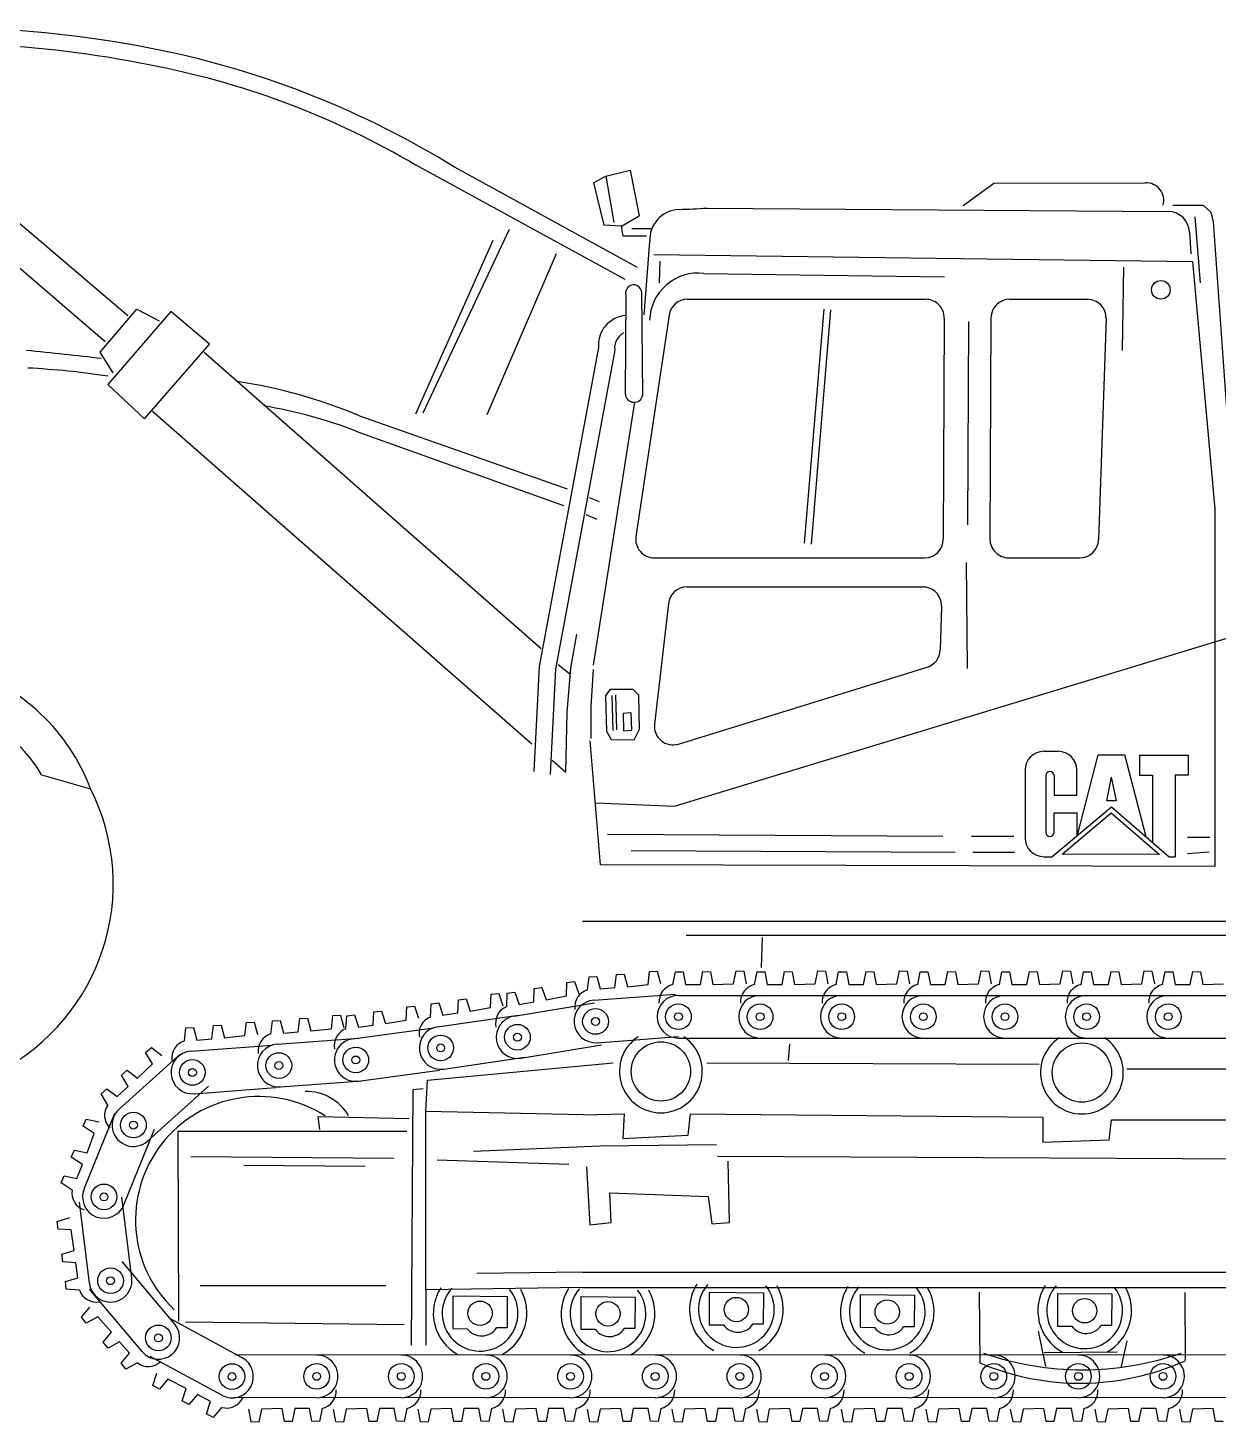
# Model space of a CAD drawing. Extents: x -121210 to 57230, y 84783 to 157800.
# Drawn here: x -68884 to -65261, y 134941 to 139185 of the extents above; entities that cross this region are included whole.
import ezdxf

# ---------------------------------------------------------------- set-up
doc = ezdxf.new("R2010")
doc.units = 0
doc.header["$MEASUREMENT"] = 0
doc.layers.get('0').update_dxf_attribs({"linetype": 'CONTINUOUS'})

# ---------------------------------------------------------------- blocks, each defined once
blk = doc.blocks.new('A$C4B6664B9')
for p, q in [((5921.8, 3836.2), (6472.5, 3368.2)), ((7986.7, 3477.9), (7348.1, 3826.7)), ((8023.7, 3514.9), (7468.7, 3818.6)), ((7890.2, 3772), (7927.2, 3792.9)), ((7927.2, 3792.9), (8001.2, 3810.6)), ((7927.2, 3792.9), (7951.4, 3651.5)), ((8001.2, 3810.6), (8028.6, 3672.4)), ((5852.2, 3762.8), (6402.9, 3289.8)), ((7890.2, 3772), (7920.8, 3643.4)), ((9014.8, 3703.1), (9108, 3771.2)), ((9108, 3771.2), (9569.2, 3772.4)), ((8236, 3695.5), (9639.5, 3685.1)), ((9653.3, 3704.3), (9745.3, 3704.3)), ((9745.3, 3704.3), (9769.2, 3682.7)), ((7975.5, 3640.2), (8028.6, 3672.4)), ((9720.3, 3669.1), (9736.2, 3468.2)), ((9769.2, 3682.7), (9775.7, 3653.7)), ((9775.7, 3653.7), (9833.3, 2858.4)), ((7632.8, 3630.6), (7370.6, 3071.3)), ((7975.5, 3640.2), (7920.8, 3643.4)), ((7980.3, 3609.7), (7975.5, 3640.2)), ((8051.1, 3609.7), (7980.3, 3609.7)), ((8064, 3632.2), (8006, 3632.2)), ((9704.4, 3622.5), (9707.8, 3556.7)), ((7583, 3596.8), (7348.1, 3068.1)), ((8060.7, 3593.6), (8054.3, 3513.3)), ((7776, 3556.6), (7565.3, 3066.5)), ((8073.6, 3554.3), (9712.9, 3533.3)), ((8091.3, 3534.1), (8089.7, 3468.3)), ((9712.9, 3533.3), (9780.9, 2779.9)), ((8054.3, 3513.3), (8043, 3370.2)), ((8225.5, 3496.7), (8958.7, 3486.2)), ((9503.3, 3515.9), (9498.8, 3261.6)), ((7988.4, 3431.3), (7986.7, 3129.1)), ((8039.8, 3125.9), (8036.6, 3436.1)), ((8175.9, 3417.9), (8900.9, 3417.9)), ((9156.6, 3417.9), (9393.2, 3417.9)), ((6388.4, 3256.6), (6499.3, 3387.8)), ((6603.3, 3381), (6411.7, 3158.1)), ((6499.3, 3387.8), (6567.7, 3352.3)), ((6721, 3281.2), (6603.3, 3381)), ((8119.7, 3369.5), (8018.9, 2696.2)), ((8590.5, 3388.3), (8531.3, 2675.4)), ((8611.2, 3385.3), (8552, 2672.4)), ((8957.7, 3360.8), (8954.4, 2687.5)), ((9099.8, 3361.3), (9096.6, 2688.1)), ((9449.9, 3359.2), (9427.2, 2685.9)), ((9031.6, 3349.8), (9028.7, 2731.6)), ((6522.5, 3054.2), (6721, 3281.2)), ((7905, 3270.9), (7724.6, 2299.7)), ((6428.1, 3193.7), (6388.4, 3256.6)), ((6704.6, 3256.6), (7730.2, 2354.7)), ((7954.3, 3262.7), (7773.8, 2291.5)), ((6411.7, 3158.1), (6522.5, 3054.2)), ((7890.3, 2303.7), (8016, 3104.3)), ((6547.2, 3077.4), (7701.9, 2064.9)), ((7177.5, 3063.4), (7809.8, 2840.5)), ((7166.5, 3016.9), (7798.9, 2789.9)), ((7876.9, 2814.5), (7907, 2802.2)), ((7866, 2762.5), (7900.2, 2748.8)), ((9780.9, 2779.9), (9780.9, 1691.5)), ((8075.1, 2631), (8897.7, 2631)), ((9028.7, 2293.8), (9025.7, 2616.2)), ((9153.4, 2631), (9370.5, 2631)), ((8136.4, 1874.7), (10404.2, 2565.3)), ((8174.3, 2542.3), (8892.1, 2542.3)), ((8117.9, 2492), (8075.4, 2124.9)), ((8948.8, 2483.9), (8945.2, 2350.5)), ((7821.2, 2294.9), (7839.3, 2398.8)), ((7724.6, 2299.7), (7708.1, 1980)), ((7782, 2306.3), (7816.4, 2278.7)), ((7809.7, 2160.5), (7821.2, 2294.9)), ((8148.5, 2064.1), (8905.2, 2297.8)), ((7773.8, 2291.5), (7757.4, 1971.8)), ((7888.9, 2291.1), (7881.3, 2178.6)), ((7926.1, 2210.1), (7941.4, 2231)), ((7926.1, 2210.1), (7929, 2103.3)), ((7941.4, 2231), (8009.1, 2231)), ((7946.1, 2212), (7949, 2105.2)), ((7956.6, 2213.9), (7959.5, 2107.1)), ((8009.1, 2231), (8026.3, 2213.9)), ((8026.3, 2213.9), (8029.1, 2107.1)), ((7881.3, 2178.6), (7881.3, 2081.4)), ((7805.9, 1978.4), (7809.7, 2160.5)), ((7980, 2157.6), (8003.9, 2159.6)), ((7980, 2157.6), (7981.4, 2104.3)), ((8003.9, 2159.6), (8005.3, 2106.2)), ((7929, 2103.3), (7943.3, 2077.6)), ((7981.4, 2104.3), (8005.3, 2106.2)), ((8013.9, 2076.6), (8029.1, 2107.1)), ((7911.2, 1696.8), (7879.8, 2073.5)), ((7943.3, 2077.6), (8013.9, 2076.6)), ((9260.5, 2041.9), (9304.3, 2041.9)), ((7763.9, 2014.7), (7805.9, 1978.4)), ((9363.1, 1786.7), (9426.5, 2030.7)), ((9426.5, 2030.7), (9507.4, 2030.7)), ((9572.1, 1781.7), (9507.4, 2030.7)), ((9552.1, 2029.9), (9552.1, 1969.7)), ((9552.1, 2029.9), (9700.1, 2029.9)), ((9700.1, 2029.9), (9700.1, 1969.7)), ((6209.7, 1970.8), (6358.5, 1928.1)), ((9203.7, 1985.1), (9203.7, 1778)), ((9266.5, 1967.1), (9266.5, 1796)), ((9292.3, 1967.1), (9292.3, 1908.7)), ((9361.1, 1908.7), (9361.1, 1985.1)), ((9452.3, 1891.5), (9466.9, 1962.8)), ((9481.6, 1891.5), (9466.9, 1962.8)), ((9552.1, 1969.7), (9591.7, 1969.7)), ((9591.7, 1969.7), (9591.7, 1764.8)), ((9660.5, 1969.7), (9660.5, 1721.2)), ((9700.1, 1969.7), (9660.5, 1969.7)), ((7895.5, 1885.1), (8136.4, 1874.7)), ((9285, 1721.2), (9466.2, 1873.2)), ((9292.3, 1908.7), (9361.1, 1908.7)), ((9481.6, 1891.5), (9452.3, 1891.5)), ((9466.2, 1873.2), (9642.1, 1721.2)), ((9292.3, 1796), (9292.3, 1854.4)), ((9292.3, 1854.4), (9361.1, 1854.4)), ((9316.4, 1729), (9466.1, 1854.5)), ((9361.1, 1854.4), (9361.1, 1785.1)), ((9466.1, 1854.5), (9612.3, 1728.2)), ((7932, 1789.8), (8953.2, 1783.2)), ((9040.5, 1783.2), (9169.2, 1783.2)), ((9697.5, 1780.6), (9766.1, 1780.6)), ((8004, 1739.6), (8990.3, 1735.3)), ((9044.8, 1735.3), (9171.4, 1735.3)), ((9260.5, 1721.2), (9285, 1721.2)), ((9612.3, 1728.2), (9316.4, 1729)), ((9642.1, 1721.2), (9660.5, 1721.2)), ((9697.5, 1730.9), (9763.7, 1735.6)), ((9780.9, 1691.5), (7911.2, 1696.8)), ((7856, 1524.7), (13407.8, 1524.7)), ((8171.8, 1482.6), (12867.3, 1482.6)), ((8402.8, 1474.8), (8400.3, 1384)), ((7955.1, 1322.5), (7959.9, 1362.5)), ((7959.9, 1362.5), (7983.2, 1363.6)), ((7983.2, 1363.6), (7993.3, 1325.4)), ((8055.8, 1331.9), (8060.6, 1371.8)), ((8060.6, 1371.8), (8083.9, 1373)), ((8083.9, 1373), (8094, 1334.8)), ((8131.4, 1331.6), (8139.2, 1371.1)), ((8139.2, 1371.1), (8162.5, 1370.5)), ((8162.5, 1370.5), (8169.7, 1331.6)), ((8215.2, 1332.2), (8222.9, 1371.7)), ((8222.9, 1371.7), (8246.3, 1371.1)), ((8246.3, 1371.1), (8253.5, 1332.2)), ((8316.3, 1334), (8324.1, 1373.5)), ((8324.1, 1373.5), (8347.4, 1372.9)), ((8347.4, 1372.9), (8354.6, 1334)), ((8379.9, 1331.6), (8387.6, 1371.1)), ((8387.6, 1371.1), (8411, 1370.5)), ((8411, 1370.5), (8418.2, 1331.6)), ((8463.7, 1332.2), (8471.4, 1371.7)), ((8471.4, 1371.7), (8494.8, 1371.1)), ((8494.8, 1371.1), (8501.9, 1332.2)), ((8564.8, 1334), (8572.6, 1373.5)), ((8572.6, 1373.5), (8595.9, 1372.9)), ((8595.9, 1372.9), (8603.1, 1334)), ((8628.4, 1331.6), (8636.1, 1371.1)), ((8636.1, 1371.1), (8659.5, 1370.5)), ((8659.5, 1370.5), (8666.7, 1331.6)), ((8712.1, 1332.2), (8719.9, 1371.7)), ((8719.9, 1371.7), (8743.3, 1371.1)), ((8743.3, 1371.1), (8750.4, 1332.2)), ((8813.3, 1334), (8821.1, 1373.5)), ((8821.1, 1373.5), (8844.4, 1372.9)), ((8844.4, 1372.9), (8851.6, 1334)), ((8876.9, 1331.6), (8884.6, 1371.1)), ((8884.6, 1371.1), (8908, 1370.5)), ((8908, 1370.5), (8915.2, 1331.6)), ((8960.6, 1332.2), (8968.4, 1371.7)), ((8968.4, 1371.7), (8991.8, 1371.1)), ((8991.8, 1371.1), (8998.9, 1332.2)), ((9061.8, 1334), (9069.5, 1373.5)), ((9069.5, 1373.5), (9092.9, 1372.9)), ((9092.9, 1372.9), (9100.1, 1334)), ((9125.3, 1331.6), (9133.1, 1371.1)), ((9133.1, 1371.1), (9156.5, 1370.5)), ((9156.5, 1370.5), (9163.6, 1331.6)), ((9209.1, 1332.2), (9216.9, 1371.7)), ((9216.9, 1371.7), (9240.2, 1371.1)), ((9240.2, 1371.1), (9247.4, 1332.2)), ((9310.3, 1334), (9318, 1373.5)), ((9318, 1373.5), (9341.4, 1372.9)), ((9341.4, 1372.9), (9348.6, 1334)), ((9373.8, 1331.6), (9381.6, 1371.1)), ((9381.6, 1371.1), (9405, 1370.5)), ((9405, 1370.5), (9412.1, 1331.6)), ((9457.6, 1332.2), (9465.4, 1371.7)), ((9465.4, 1371.7), (9488.7, 1371.1)), ((9488.7, 1371.1), (9495.9, 1332.2)), ((9558.8, 1334), (9566.5, 1373.5)), ((9566.5, 1373.5), (9589.9, 1372.9)), ((9589.9, 1372.9), (9597.1, 1334)), ((9622.3, 1331.6), (9630.1, 1371.1)), ((9630.1, 1371.1), (9653.4, 1370.5)), ((9653.4, 1370.5), (9660.6, 1331.6)), ((9706.1, 1332.2), (9713.9, 1371.7)), ((9713.9, 1371.7), (9737.2, 1371.1)), ((9737.2, 1371.1), (9744.4, 1332.2)), ((7708.2, 1279.3), (7709.4, 1319.5)), ((7709.4, 1319.5), (7732.5, 1322.7)), ((7732.5, 1322.7), (7746, 1285.5)), ((7807.7, 1297.6), (7808.9, 1337.8)), ((7808.9, 1337.8), (7832, 1341)), ((7832, 1341), (7845.4, 1303.8)), ((7871.6, 1315.7), (7876.4, 1355.6)), ((7876.4, 1355.6), (7899.7, 1356.8)), ((7899.7, 1356.8), (7909.8, 1318.5)), ((7909.8, 1318.5), (7955.1, 1322.5)), ((7993.3, 1325.4), (8055.8, 1331.9)), ((8169.7, 1331.6), (8215.2, 1332.2)), ((8253.5, 1332.2), (8316.3, 1334)), ((8418.2, 1331.6), (8463.7, 1332.2)), ((8501.9, 1332.2), (8564.8, 1334)), ((8666.7, 1331.6), (8712.1, 1332.2)), ((8750.4, 1332.2), (8813.3, 1334)), ((8915.2, 1331.6), (8960.6, 1332.2)), ((8998.9, 1332.2), (9061.8, 1334)), ((9163.6, 1331.6), (9209.1, 1332.2)), ((9247.4, 1332.2), (9310.3, 1334)), ((9412.1, 1331.6), (9457.6, 1332.2)), ((9495.9, 1332.2), (9558.8, 1334)), ((9660.6, 1331.6), (9706.1, 1332.2)), ((9744.4, 1332.2), (9807.2, 1334)), ((7393.7, 1233.1), (7395.7, 1273.3)), ((7395.7, 1273.3), (7418.9, 1276)), ((7418.9, 1276), (7431.6, 1238.6)), ((7476.5, 1245.7), (7478.6, 1285.9)), ((7478.6, 1285.9), (7501.7, 1288.6)), ((7501.7, 1288.6), (7514.4, 1251.2)), ((7576.4, 1262), (7578.4, 1302.2)), ((7578.4, 1302.2), (7601.6, 1304.9)), ((7601.6, 1304.9), (7614.3, 1267.5)), ((7625.6, 1265), (7626.8, 1305.2)), ((7626.8, 1305.2), (7650, 1308.4)), ((7647.8, 1235.7), (7893.1, 1276.3)), ((7650, 1308.4), (7663.4, 1271.3)), ((7663.4, 1271.3), (7708.2, 1279.3)), ((7746, 1285.5), (7807.7, 1297.6)), ((7891, 1284.5), (8139, 1303.1)), ((8148.4, 1299.1), (8397.1, 1299.1)), ((8396.9, 1299.1), (8645.6, 1299.1)), ((8645.4, 1299.1), (8894.1, 1299.1)), ((8893.9, 1299.1), (9142.6, 1299.1)), ((9142.4, 1299.1), (9391.1, 1299.1)), ((9390.9, 1299.1), (9639.5, 1299.1)), ((9639.4, 1299.1), (9888, 1299.1)), ((7091.8, 1197.6), (7096.6, 1237.5)), ((7096.6, 1237.5), (7119.9, 1238.7)), ((7119.9, 1238.7), (7130, 1200.5)), ((7136.1, 1196.8), (7138.6, 1236.9)), ((7138.6, 1236.9), (7161.8, 1239.4)), ((7161.8, 1239.4), (7174.1, 1201.9)), ((7219.1, 1208.6), (7221.5, 1248.7)), ((7221.5, 1248.7), (7244.7, 1251.3)), ((7244.7, 1251.3), (7257, 1213.7)), ((7319.1, 1223.9), (7321.5, 1264.1)), ((7321.5, 1264.1), (7344.7, 1266.6)), ((7344.7, 1266.6), (7357, 1229.1)), ((7415.2, 1203.3), (7661.3, 1239)), ((7431.6, 1238.6), (7476.5, 1245.7)), ((7514.4, 1251.2), (7576.4, 1262)), ((6644.5, 1160.3), (6649.3, 1200.2)), ((6649.3, 1200.2), (6672.6, 1201.4)), ((6672.6, 1201.4), (6682.7, 1163.1)), ((6728, 1167.1), (6732.8, 1207.1)), ((6732.8, 1207.1), (6756.1, 1208.2)), ((6756.1, 1208.2), (6766.2, 1170)), ((6828.7, 1176.5), (6833.5, 1216.4)), ((6833.5, 1216.4), (6856.9, 1217.6)), ((6856.9, 1217.6), (6866.9, 1179.4)), ((6907.6, 1181.4), (6912.4, 1221.3)), ((6912.4, 1221.3), (6935.7, 1222.5)), ((6935.7, 1222.5), (6945.8, 1184.2)), ((6991.1, 1188.2), (6995.9, 1228.2)), ((6995.9, 1228.2), (7019.2, 1229.3)), ((7019.2, 1229.3), (7029.3, 1191.1)), ((7029.3, 1191.1), (7091.8, 1197.6)), ((7157.4, 1166.8), (7403.8, 1200.1)), ((7174.1, 1201.9), (7219.1, 1208.6)), ((7257, 1213.7), (7319.1, 1223.9)), ((6664, 1129.1), (6911.9, 1147.7)), ((6682.7, 1163.1), (6728, 1167.1)), ((6766.2, 1170), (6828.7, 1176.5)), ((6927, 1150.2), (7175, 1168.8)), ((6945.8, 1184.2), (6991.1, 1188.2)), ((7669, 1107.5), (7914.3, 1148.1)), ((7900.8, 1154.9), (8148.7, 1173.6)), ((8148.4, 1169.2), (8397.1, 1169.2)), ((8396.9, 1169.2), (8645.6, 1169.2)), ((8483.6, 1100.4), (8487.2, 1150.8)), ((8645.4, 1169.2), (8894.1, 1169.2)), ((8893.9, 1169.2), (9142.6, 1169.2)), ((9142.4, 1169.2), (9391.1, 1169.2)), ((9390.9, 1169.2), (9639.5, 1169.2)), ((9639.4, 1169.2), (9888, 1169.2)), ((6445.8, 952.4), (6630.5, 1118.9)), ((6526.5, 1125.3), (6544.2, 1140.5)), ((6547.1, 1090.8), (6526.5, 1125.3)), ((6544.2, 1140.5), (6575.6, 1116.4)), ((7433.9, 1074.7), (7680, 1110.4)), ((6452.6, 1056.2), (6470.3, 1071.4)), ((6470.3, 1071.4), (6501.6, 1047.4)), ((6501.6, 1047.4), (6547.1, 1090.8)), ((7174.8, 1038), (7421.2, 1071.4)), ((7384.5, 1040.6), (7949.3, 1093.3)), ((8235.2, 1093.2), (9246.9, 1089.6)), ((9513.3, 1075.2), (10467.4, 1075.2)), ((6439.8, 990.8), (6473.2, 1021.7)), ((6473.2, 1021.7), (6452.6, 1056.2)), ((6532.8, 855.9), (6717.5, 1022.4)), ((6936.8, 1020.6), (7184.7, 1039.3)), ((7379.2, 945.7), (7384.5, 1040.6)), ((6390.7, 999.7), (6408.5, 1014.9)), ((6411.4, 965.2), (6390.7, 999.7)), ((6408.5, 1014.9), (6439.8, 990.8)), ((6673.7, 999.5), (6921.7, 1018.2)), ((7339.6, 1011.6), (7334.3, 233.7)), ((7371.3, 1014.2), (7339.6, 1011.6)), ((6339.5, 709.9), (6432.9, 940.3)), ((7860.8, 935), (7379.2, 945.7)), ((7379.2, 402.5), (7379.2, 945.7)), ((7860.8, 935), (7983.2, 938.6)), ((7983.2, 938.6), (7979.6, 863)), ((8177.6, 873.8), (8184.8, 938.6)), ((8184.8, 938.6), (9257.7, 927.8)), ((6336.5, 900.6), (6345.9, 922)), ((6370.2, 878.6), (6336.5, 900.6)), ((6345.9, 922), (6384.6, 914.1)), ((6459.9, 661.1), (6553.3, 891.5)), ((7057.2, 890.3), (7051.9, 929.8)), ((7051.9, 929.8), (7329, 924.6)), ((9257.7, 927.8), (9257.7, 852.2)), ((9459.3, 859.4), (9466.5, 920.6)), ((9466.5, 920.6), (10492.6, 920.6)), ((6348.2, 819.7), (6370.2, 878.6)), ((7321.1, 885), (6624.3, 885)), ((6624.3, 885), (6626.9, 307.5)), ((7979.6, 863), (8177.6, 873.8)), ((9257.7, 852.2), (9459.3, 859.4)), ((6300.2, 806.2), (6309.5, 827.6)), ((6309.5, 827.6), (6348.2, 819.7)), ((6663.9, 808.5), (7281.5, 803.3)), ((7524.3, 824.4), (7911.2, 841.4)), ((7911.2, 841.4), (8264, 845)), ((8267.6, 809.1), (10399, 798.3)), ((6333.8, 784.2), (6300.2, 806.2)), ((6317.3, 741.8), (6333.8, 784.2)), ((6824.9, 782.2), (7194.4, 779.5)), ((7413.5, 798), (7814.7, 784.8)), ((7868, 776.7), (7878.8, 600.5)), ((8303.6, 607.6), (8300, 794.7)), ((6269.3, 728.3), (6278.6, 749.8)), ((6302.9, 706.3), (6269.3, 728.3)), ((6278.6, 749.8), (6317.3, 741.8)), ((6484.1, 438.3), (6453.8, 685.1)), ((7943.6, 607.6), (7940, 697.6)), ((7940, 697.6), (8238.8, 686.8)), ((8238.8, 686.8), (8249.6, 604)), ((6355.1, 422.5), (6324.8, 669.3)), ((6257.6, 611), (6295.3, 622.9)), ((6259.9, 587.7), (6257.6, 611)), ((7878.8, 600.5), (7943.6, 607.6)), ((8249.6, 604), (8303.6, 607.6)), ((6300, 584.8), (6259.9, 587.7)), ((6309.4, 522.7), (6300, 584.8)), ((6271.7, 510.8), (6309.4, 522.7)), ((6274, 487.6), (6271.7, 510.8)), ((6314.1, 484.7), (6274, 487.6)), ((6320.2, 439.6), (6314.1, 484.7)), ((6615.1, 298), (6455.4, 488.6)), ((6282.6, 427.7), (6320.2, 439.6)), ((6284.8, 404.5), (6282.6, 427.7)), ((7857.2, 456.6), (7534.9, 452.6)), ((7857.2, 456.6), (10985.8, 456.6)), ((6324.9, 401.6), (6284.8, 404.5)), ((6515.5, 214.5), (6355.8, 405.1)), ((6692.9, 415.6), (7257.8, 415.6)), ((7857.2, 409.8), (7379.2, 402.5)), ((7379.2, 402.5), (7379.2, 233.7)), ((7461.8, 384.3), (7627.1, 382.6)), ((7461.8, 384.3), (7461.8, 284.9)), ((7627.1, 382.6), (7626.6, 286.6)), ((7851.2, 382.4), (8016.5, 380.7)), ((7851.2, 382.4), (7851.2, 283)), ((7857.2, 409.8), (10985.8, 409.8)), ((8242, 395.6), (8407.3, 393.9)), ((8242, 395.6), (8242, 296.2)), ((8407.3, 393.9), (8406.7, 297.9)), ((8701.3, 388), (8866.5, 386.4)), ((8701.3, 388), (8701.3, 288.6)), ((8866.5, 386.4), (8866, 290.3)), ((9063.6, 395.5), (9065.8, 180.4)), ((9302.3, 391.8), (9467.6, 390.1)), ((9302.3, 391.8), (9302.3, 292.4)), ((9467.6, 390.1), (9467, 294.1)), ((9689.6, 394.4), (9690.7, 187.1)), ((6331.1, 319.7), (6356.3, 350.1)), ((8016.5, 380.7), (8015.9, 284.7)), ((6345.7, 301.4), (6331.1, 319.7)), ((6380.9, 320.8), (6345.7, 301.4)), ((6422.6, 273.8), (6380.9, 320.8)), ((6820.3, 195.8), (6601.7, 314.2)), ((6648.1, 304.9), (7313.2, 297)), ((8406.7, 297.9), (8374.7, 297.9)), ((6397.5, 243.3), (6422.6, 273.8)), ((7461.8, 284.9), (7505.7, 284.3)), ((7626.6, 286.6), (7594.5, 286.6)), ((7851.2, 283), (7895, 282.4)), ((8015.9, 284.7), (7983.9, 284.7)), ((8242, 296.2), (8285.8, 295.6)), ((8701.3, 288.6), (8745.1, 288.1)), ((8866, 290.3), (8833.9, 290.3)), ((9243.4, 276.9), (9265.6, 169.3)), ((9302.3, 292.4), (9346.1, 291.8)), ((9467, 294.1), (9435, 294.1)), ((6412, 225), (6397.5, 243.3)), ((6447.2, 244.4), (6412, 225)), ((6476.9, 209.9), (6447.2, 244.4)), ((9261.2, 211.5), (9484.3, 213.7)), ((9513.1, 246.9), (9495.4, 164.9)), ((6451.7, 179.5), (6476.9, 209.9)), ((6466.3, 161.2), (6451.7, 179.5)), ((6501.5, 180.6), (6466.3, 161.2)), ((6758.4, 81.5), (6539.8, 200)), ((7047.1, 204.2), (6798.4, 204.4)), ((7304.7, 204.2), (7056.1, 204.4)), ((7562.4, 204.2), (7313.7, 204.4)), ((7820, 204.2), (7571.4, 204.4)), ((8077.7, 204.2), (7829, 204.4)), ((8335.3, 204.2), (8086.7, 204.4)), ((8593, 204.2), (8344.3, 204.4)), ((8850.6, 204.2), (8602, 204.4)), ((9108.3, 204.2), (8859.6, 204.4)), ((9365.9, 204.2), (9117.3, 204.4)), ((9623.6, 204.2), (9374.9, 204.4)), ((9881.2, 204.2), (9632.6, 204.4)), ((6548.3, 111.4), (6560.5, 149)), ((6594.2, 130.8), (6568.6, 99.8)), ((6650.3, 102.4), (6594.2, 130.8)), ((6568.6, 99.8), (6548.3, 111.4)), ((6638.1, 64.8), (6650.3, 102.4)), ((6658.3, 53.2), (6638.1, 64.8)), ((6684, 84.2), (6658.3, 53.2)), ((6724.3, 63), (6684, 84.2)), ((6712.1, 25.4), (6724.3, 63)), ((6757.9, 44.8), (6732.3, 13.8)), ((7047, 74.2), (6798.3, 74.5)), ((7304.6, 74.2), (7056, 74.5)), ((7562.3, 74.2), (7313.6, 74.5)), ((7819.9, 74.2), (7571.3, 74.5)), ((8077.6, 74.2), (7828.9, 74.5)), ((8335.2, 74.2), (8086.6, 74.5)), ((8592.9, 74.2), (8344.2, 74.5)), ((8850.5, 74.2), (8601.9, 74.5)), ((9108.2, 74.2), (8859.5, 74.5)), ((9365.8, 74.2), (9117.2, 74.5)), ((9623.5, 74.2), (9374.8, 74.5)), ((9881.1, 74.2), (9632.5, 74.5)), ((6732.3, 13.8), (6712.1, 25.4)), ((6847.9, 0.6), (6840.8, 39.5)), ((6871.3, 0), (6847.9, 0.6)), ((6879.1, 39.5), (6871.3, 0)), ((6941.9, 41.2), (6879.1, 39.5)), ((6949.1, 2.3), (6941.9, 41.2)), ((6972.4, 1.7), (6949.1, 2.3)), ((6980.2, 41.2), (6972.4, 1.7)), ((7025.7, 41.7), (6980.2, 41.2)), ((7032.8, 2.8), (7025.7, 41.7)), ((7056.2, 2.2), (7032.8, 2.8)), ((7064, 41.7), (7056.2, 2.2)), ((7105.6, 0.6), (7098.4, 39.5)), ((7128.9, 0), (7105.6, 0.6)), ((7136.7, 39.5), (7128.9, 0)), ((7199.6, 41.2), (7136.7, 39.5)), ((7206.7, 2.3), (7199.6, 41.2)), ((7230, 1.7), (7206.7, 2.3)), ((7237.9, 41.2), (7230, 1.7)), ((7283.3, 41.7), (7237.9, 41.2)), ((7290.5, 2.8), (7283.3, 41.7)), ((7313.8, 2.2), (7290.5, 2.8)), ((7321.6, 41.7), (7313.8, 2.2)), ((7363.2, 0.6), (7356.1, 39.5)), ((7386.6, 0), (7363.2, 0.6)), ((7394.4, 39.5), (7386.6, 0)), ((7457.2, 41.2), (7394.4, 39.5)), ((7464.4, 2.3), (7457.2, 41.2)), ((7487.7, 1.7), (7464.4, 2.3)), ((7495.5, 41.2), (7487.7, 1.7)), ((7541, 41.7), (7495.5, 41.2)), ((7548.1, 2.8), (7541, 41.7)), ((7571.5, 2.2), (7548.1, 2.8)), ((7579.3, 41.7), (7571.5, 2.2)), ((7620.9, 0.6), (7613.7, 39.5)), ((7644.2, 0), (7620.9, 0.6)), ((7652, 39.5), (7644.2, 0)), ((7714.9, 41.2), (7652, 39.5)), ((7722, 2.3), (7714.9, 41.2)), ((7745.4, 1.7), (7722, 2.3)), ((7753.2, 41.2), (7745.4, 1.7)), ((7798.6, 41.7), (7753.2, 41.2)), ((7805.8, 2.8), (7798.6, 41.7)), ((7829.1, 2.2), (7805.8, 2.8)), ((7836.9, 41.7), (7829.1, 2.2)), ((7878.5, 0.6), (7871.4, 39.5)), ((7901.9, 0), (7878.5, 0.6)), ((7909.7, 39.5), (7901.9, 0)), ((7972.5, 41.2), (7909.7, 39.5)), ((7979.7, 2.3), (7972.5, 41.2)), ((8003, 1.7), (7979.7, 2.3)), ((8010.8, 41.2), (8003, 1.7)), ((8056.3, 41.7), (8010.8, 41.2)), ((8063.4, 2.8), (8056.3, 41.7)), ((8086.8, 2.2), (8063.4, 2.8)), ((8094.6, 41.7), (8086.8, 2.2)), ((8136.2, 0.6), (8129, 39.5)), ((8159.5, 0), (8136.2, 0.6)), ((8167.3, 39.5), (8159.5, 0)), ((8230.2, 41.2), (8167.3, 39.5)), ((8237.3, 2.3), (8230.2, 41.2)), ((8260.7, 1.7), (8237.3, 2.3)), ((8268.5, 41.2), (8260.7, 1.7)), ((8313.9, 41.7), (8268.5, 41.2)), ((8321.1, 2.8), (8313.9, 41.7)), ((8344.4, 2.2), (8321.1, 2.8)), ((8352.2, 41.7), (8344.4, 2.2)), ((8393.8, 0.6), (8386.7, 39.5)), ((8417.2, 0), (8393.8, 0.6)), ((8425, 39.5), (8417.2, 0)), ((8487.8, 41.2), (8425, 39.5)), ((8495, 2.3), (8487.8, 41.2)), ((8518.3, 1.7), (8495, 2.3)), ((8526.1, 41.2), (8518.3, 1.7)), ((8571.6, 41.7), (8526.1, 41.2)), ((8578.7, 2.8), (8571.6, 41.7)), ((8602.1, 2.2), (8578.7, 2.8)), ((8609.9, 41.7), (8602.1, 2.2)), ((8651.5, 0.6), (8644.3, 39.5)), ((8674.8, 0), (8651.5, 0.6)), ((8682.6, 39.5), (8674.8, 0)), ((8745.5, 41.2), (8682.6, 39.5)), ((8752.6, 2.3), (8745.5, 41.2)), ((8776, 1.7), (8752.6, 2.3)), ((8783.8, 41.2), (8776, 1.7)), ((8829.2, 41.7), (8783.8, 41.2)), ((8836.4, 2.8), (8829.2, 41.7)), ((8859.7, 2.2), (8836.4, 2.8)), ((8867.5, 41.7), (8859.7, 2.2)), ((8909.1, 0.6), (8902, 39.5)), ((8932.5, 0), (8909.1, 0.6)), ((8940.3, 39.5), (8932.5, 0)), ((9003.1, 41.2), (8940.3, 39.5)), ((9010.3, 2.3), (9003.1, 41.2)), ((9033.6, 1.7), (9010.3, 2.3)), ((9041.4, 41.2), (9033.6, 1.7)), ((9086.9, 41.7), (9041.4, 41.2)), ((9094, 2.8), (9086.9, 41.7)), ((9117.4, 2.2), (9094, 2.8)), ((9125.2, 41.7), (9117.4, 2.2)), ((9166.8, 0.6), (9159.6, 39.5)), ((9190.1, 0), (9166.8, 0.6)), ((9197.9, 39.5), (9190.1, 0)), ((9260.8, 41.2), (9197.9, 39.5)), ((9267.9, 2.3), (9260.8, 41.2)), ((9291.3, 1.7), (9267.9, 2.3)), ((9299.1, 41.2), (9291.3, 1.7)), ((9344.6, 41.7), (9299.1, 41.2)), ((9351.7, 2.8), (9344.6, 41.7)), ((9375, 2.2), (9351.7, 2.8)), ((9382.9, 41.7), (9375, 2.2)), ((9424.4, 0.6), (9417.3, 39.5)), ((9447.8, 0), (9424.4, 0.6)), ((9455.6, 39.5), (9447.8, 0)), ((9518.4, 41.2), (9455.6, 39.5)), ((9525.6, 2.3), (9518.4, 41.2)), ((9548.9, 1.7), (9525.6, 2.3)), ((9556.7, 41.2), (9548.9, 1.7)), ((9602.2, 41.7), (9556.7, 41.2)), ((9609.3, 2.8), (9602.2, 41.7)), ((9632.7, 2.2), (9609.3, 2.8)), ((9640.5, 41.7), (9632.7, 2.2)), ((9682.1, 0.6), (9674.9, 39.5)), ((9705.4, 0), (9682.1, 0.6)), ((9713.2, 39.5), (9705.4, 0)), ((9776.1, 41.2), (9713.2, 39.5)), ((9783.2, 2.3), (9776.1, 41.2)), ((9806.6, 1.7), (9783.2, 2.3))]:
    blk.add_line(p, q)
for centre, radius in [((9616.9, 3446.6), 28.2), ((8148.4, 1234.1), 39.1), ((8396.9, 1234.1), 39.1), ((8645.4, 1234.1), 39.1), ((8893.9, 1234.1), 39.1), ((9142.4, 1234.1), 39.1), ((9390.9, 1234.1), 39.1), ((9639.4, 1234.1), 39.1), ((7895.9, 1219.7), 39.1), ((7895.9, 1219.7), 12), ((8148.4, 1234.1), 12), ((8396.9, 1234.1), 12), ((8645.4, 1234.1), 12), ((8893.9, 1234.1), 12), ((9142.4, 1234.1), 12), ((9390.9, 1234.1), 12), ((9639.4, 1234.1), 12), ((7658.4, 1171.6), 39.1), ((7424.6, 1139), 39.1), ((7424.6, 1139), 12), ((7658.4, 1171.6), 12), ((8094.9, 1067.6), 90.2), ((9376.6, 1064), 90.2), ((6931.9, 1085.4), 39.1), ((7166.1, 1102.4), 39.1), ((7166.1, 1102.4), 12), ((6668.8, 1064.3), 39.1), ((6668.8, 1064.3), 12), ((6931.9, 1085.4), 12), ((6489.3, 904.2), 39.1), ((6489.3, 904.2), 12), ((6399.7, 685.5), 39.1), ((6399.7, 685.5), 12), ((6419.6, 430.4), 39.1), ((6419.6, 430.4), 12), ((7544.6, 331.4), 37.1), ((7933.9, 329.6), 37.1), ((8324.7, 342.7), 37.1), ((8784, 335.2), 37.1), ((9385, 338.9), 37.1), ((6565.3, 256.3), 39.1), ((6565.3, 256.3), 12), ((6789.4, 138.7), 39.1), ((7047, 139.2), 39.1), ((7304.7, 139.2), 39.1), ((7562.3, 139.2), 39.1), ((7820, 139.2), 39.1), ((8077.6, 139.2), 39.1), ((8335.3, 139.2), 39.1), ((8592.9, 139.2), 39.1), ((8850.6, 139.2), 39.1), ((9108.2, 139.2), 39.1), ((9365.9, 139.2), 39.1), ((9623.5, 139.2), 39.1), ((6789.4, 138.7), 12), ((7047, 139.2), 12), ((7304.7, 139.2), 12), ((7562.3, 139.2), 12), ((7820, 139.2), 12), ((8077.6, 139.2), 12), ((8335.3, 139.2), 12), ((8592.9, 139.2), 12), ((8850.6, 139.2), 12), ((9108.2, 139.2), 12), ((9365.9, 139.2), 12), ((9623.5, 139.2), 12)]:
    blk.add_circle(centre, radius)
for centre, radius, start, end in [((5897.4, 880), 3364.1, 78.4082, 97.8316), ((5898.3, 968.1), 3227.3, 78.0303, 96.1514), ((6013.3, 1468.9), 2764, 58.2266, 78.3092), ((6076.9, 1673.6), 2500.3, 59.4426, 78.6812), ((9571.8, 3718.6), 53.9, 344.6034, 92.768), ((8069.5, 6432.6), 2742.2, 271.665, 273.4791), ((8154.4, 3598), 93.7, 93.1596, 182.7095), ((9639, 3619.6), 65.4, 2.5373, 89.5486), ((8208.2, 3350.3), 147.5, 83.2537, 178.4973), ((8012.1, 3437.4), 24.5, 357.0447, 194.366), ((8175.9, 3361.1), 56.8, 90, 171.4876), ((8900.9, 3361.1), 56.8, 359.7256, 90), ((9156.6, 3361.1), 56.8, 90, 179.7256), ((9393.2, 3361.1), 56.8, 358.0707, 90), ((7996, 3277.8), 91.3, 95.8466, 184.3596), ((8007.1, 3268.7), 53.2, 118.2313, 186.5466), ((4955.2, -9036.5), 12357.8, 83.32084, 84.3868), ((6024.4, 568.6), 2644, 81.5767, 86.8853), ((6576.1, 1627.8), 1556.5, 67.2698, 81.5358), ((8013.5, 3131), 26.8, 183.9519, 349.118), ((6642, 1647.3), 1466.6, 69.0439, 80.4255), ((8075.1, 2687.8), 56.8, 171.4876, 270), ((8897.7, 2687.8), 56.8, 270, 359.7256), ((9153.4, 2687.8), 56.8, 179.7256, 270), ((9370.5, 2687.8), 56.8, 270, 358.0707), ((8174.3, 2485.5), 56.8, 90, 173.3891), ((8892.1, 2485.5), 56.8, 358.4504, 90), ((8888.5, 2352.1), 56.8, 287.1655, 358.4504), ((5792.6, 1716.1), 604.4, 20.5367, 72.6695), ((5815.5, 1735.7), 458.9, 30.8168, 73.6088), ((8131.8, 2118.3), 56.8, 173.3891, 287.1655), ((9260.5, 1985.1), 56.8, 90, 180), ((9304.3, 1985.1), 56.8, 0, 90), ((9279.4, 1967.1), 12.9, 0, 180), ((5786.3, 1638.1), 641.5, 297.1675, 26.8741), ((9279.4, 1796), 12.9, 180, 0), ((9260.5, 1778), 56.8, 180, 270), ((8143.3, 1278.5), 54.5, 102.6014, 183.2186), ((8391.7, 1278.5), 54.5, 102.6014, 183.2186), ((8640.2, 1278.5), 54.5, 102.6014, 183.2186), ((8888.7, 1278.5), 54.5, 102.6014, 183.2186), ((9137.2, 1278.5), 54.5, 102.6014, 183.2186), ((9385.7, 1278.5), 54.5, 102.6014, 183.2186), ((9634.2, 1278.5), 54.5, 102.6014, 183.2186), ((7895.9, 1219.7), 65, 94.2959, 274.2959), ((7887.4, 1263.6), 54.5, 106.8973, 187.5145), ((8148.4, 1234.1), 65, 90, 270), ((8396.9, 1234.1), 65, 90, 270), ((8645.4, 1234.1), 65, 90, 270), ((8893.9, 1234.1), 65, 90, 270), ((9142.4, 1234.1), 65, 90, 270), ((9390.9, 1234.1), 65, 90, 270), ((9639.4, 1234.1), 65, 90, 270), ((7413.1, 1182.2), 54.5, 110.8539, 191.4712), ((7646, 1214.5), 54.5, 112.0099, 192.6271), ((7658.4, 1171.6), 65, 99.4085, 279.4085), ((7155, 1145.7), 54.5, 110.305, 190.9223), ((7424.6, 1139), 65, 98.2525, 278.2525), ((6660.3, 1108.2), 54.5, 106.8973, 187.5145), ((6931.9, 1085.4), 65, 94.2959, 274.2959), ((6923.4, 1129.3), 54.5, 106.8973, 187.5145), ((7166.1, 1102.4), 65, 97.7037, 277.7037), ((8094.9, 1067.6), 126.1, 123.428, 56.572), ((9376.6, 1064), 126.1, 123.428, 56.572), ((6668.8, 1064.3), 65, 94.2959, 274.2959), ((6871.4, 615.3), 375.8, 57.5599, 226.7095), ((7015.3, 856.8), 149.6, 30.4051, 91.1425), ((6455.8, 933.7), 54.5, 144.6319, 225.2492), ((6489.3, 904.2), 65, 132.0306, 312.0306), ((6356.6, 697.4), 54.5, 170.5305, 251.1477), ((6399.7, 685.5), 65, 157.9291, 337.9291), ((6419.6, 430.4), 65, 187.0071, 7.0071), ((6376.2, 419.9), 54.5, 199.6084, 280.2257), ((7544.6, 331.4), 142.6, 147.2185, 241.421), ((7544.6, 331.4), 115.3, 138.4979, 38.7767), ((7543.2, 332.3), 144, 298.9995, 29.4831), ((7933.9, 329.6), 142.6, 147.2185, 241.421), ((7933.9, 329.6), 115.3, 138.4979, 38.7767), ((7932.5, 330.4), 144, 298.9995, 29.4831), ((8324.7, 342.7), 142.6, 147.2185, 241.421), ((8324.7, 342.7), 115.3, 138.4979, 38.7767), ((8323.3, 343.5), 144, 298.9995, 29.4831), ((8784, 335.2), 142.6, 147.2185, 241.421), ((8784, 335.2), 115.3, 138.4979, 38.7767), ((8782.6, 336), 144, 298.9995, 29.4831), ((9385, 338.9), 142.6, 147.2185, 241.421), ((9385, 338.9), 115.3, 138.4979, 38.7767), ((9383.6, 339.8), 144, 298.9995, 29.4831), ((6565.3, 256.3), 65, 219.9613, 39.9613), ((8329.5, 327.5), 54, 216.1195, 326.7782), ((7549.3, 316.2), 54, 216.1195, 326.7782), ((7938.7, 314.3), 54, 216.1195, 326.7782), ((8788.7, 319.9), 54, 216.1195, 326.7782), ((9389.8, 323.7), 54, 216.1195, 326.7782), ((6534.6, 223.8), 54.5, 232.5627, 313.1799), ((6789.4, 138.7), 65, 241.5578, 61.5578), ((7047, 139.2), 65, 269.9483, 89.9483), ((7304.7, 139.2), 65, 269.9483, 89.9483), ((7562.3, 139.2), 65, 269.9483, 89.9483), ((7820, 139.2), 65, 269.9483, 89.9483), ((8077.6, 139.2), 65, 269.9483, 89.9483), ((8335.3, 139.2), 65, 269.9483, 89.9483), ((8592.9, 139.2), 65, 269.9483, 89.9483), ((8850.6, 139.2), 65, 269.9483, 89.9483), ((9370.7, 897.3), 779.1, 246.9642, 294.2558), ((9377.7, 1071.4), 912.1, 250.7439, 289.2561), ((9108.2, 139.2), 65, 269.9483, 89.9483), ((9365.9, 139.2), 65, 269.9483, 89.9483), ((9623.5, 139.2), 65, 269.9483, 89.9483), ((7052.2, 94.8), 54.5, 282.5496, 3.1669), ((7309.8, 94.8), 54.5, 282.5496, 3.1669), ((7567.5, 94.8), 54.5, 282.5496, 3.1669), ((7825.1, 94.8), 54.5, 282.5496, 3.1669), ((8082.8, 94.8), 54.5, 282.5496, 3.1669), ((8340.4, 94.8), 54.5, 282.5496, 3.1669), ((8598.1, 94.8), 54.5, 282.5496, 3.1669), ((8855.7, 94.8), 54.5, 282.5496, 3.1669), ((9113.4, 94.8), 54.5, 282.5496, 3.1669), ((9371, 94.8), 54.5, 282.5496, 3.1669), ((9628.7, 94.8), 54.5, 282.5496, 3.1669), ((6772.8, 97.2), 54.5, 254.1592, 334.7765)]:
    blk.add_arc(centre, radius, start, end)

msp = doc.modelspace()

# ---------------------------------------------------------------- block references
msp.add_blockref('A$C4B6664B9', (-75051.8, 134940.6))

doc.saveas('drawing.dxf')
